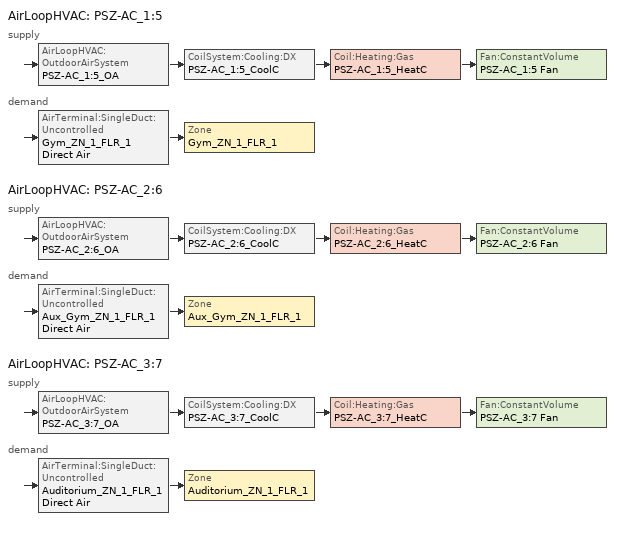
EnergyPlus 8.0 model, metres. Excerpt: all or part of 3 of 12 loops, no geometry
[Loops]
AirLoopHVAC 'PSZ-AC_1:5'
 supply: AirLoopHVAC:OutdoorAirSystem 'PSZ-AC_1:5_OA' > CoilSystem:Cooling:DX 'PSZ-AC_1:5_CoolC' > Coil:Heating:Gas 'PSZ-AC_1:5_HeatC' > Fan:ConstantVolume 'PSZ-AC_1:5 Fan'
 demand: AirTerminal:SingleDuct:Uncontrolled 'Gym_ZN_1_FLR_1 Direct Air' > Zone 'Gym_ZN_1_FLR_1'
AirLoopHVAC 'PSZ-AC_2:6'
 supply: AirLoopHVAC:OutdoorAirSystem 'PSZ-AC_2:6_OA' > CoilSystem:Cooling:DX 'PSZ-AC_2:6_CoolC' > Coil:Heating:Gas 'PSZ-AC_2:6_HeatC' > Fan:ConstantVolume 'PSZ-AC_2:6 Fan'
 demand: AirTerminal:SingleDuct:Uncontrolled 'Aux_Gym_ZN_1_FLR_1 Direct Air' > Zone 'Aux_Gym_ZN_1_FLR_1'
AirLoopHVAC 'PSZ-AC_3:7'
 supply: AirLoopHVAC:OutdoorAirSystem 'PSZ-AC_3:7_OA' > CoilSystem:Cooling:DX 'PSZ-AC_3:7_CoolC' > Coil:Heating:Gas 'PSZ-AC_3:7_HeatC' > Fan:ConstantVolume 'PSZ-AC_3:7 Fan'
 demand: AirTerminal:SingleDuct:Uncontrolled 'Auditorium_ZN_1_FLR_1 Direct Air' > Zone 'Auditorium_ZN_1_FLR_1'
[Sizing:Zone] Zone Cooling Design Supply Air Temperature Input Method=SupplyAirTemperature; Zone Cooling Design Supply Air Temperature {C}=12.8; Zone Heating Design Supply Air Temperature Input Method=SupplyAirTemperature; Zone Heating Design Supply Air Temperature {C}=40; Zone Cooling Design Supply Air Humidity Ratio {kg-H2O/kg-air}=0.007; Zone Heating Design Supply Air Humidity Ratio {kg-H2O/kg-air}=0.008; Zone Heating Sizing Factor=0; Zone Cooling Sizing Factor=0; Cooling Design Air Flow Method=DesignDay; Cooling Design Air Flow Rate {m3/s}=0; Cooling Minimum Air Flow {m3/s}=0; Cooling Minimum Air Flow Fraction=0; Heating Design Air Flow Method=DesignDay; Heating Design Air Flow Rate {m3/s}=0
Name | Design Specification Outdoor Air Object
Gym_ZN_1_FLR_1 | SZ DSOA Gym_ZN_1_FLR_1
Aux_Gym_ZN_1_FLR_1 | SZ DSOA Aux_Gym_ZN_1_FLR_1
Auditorium_ZN_1_FLR_1 | SZ DSOA Auditorium_ZN_1_FLR_1
[DesignSpecification:OutdoorAir]
Name | Outdoor Air Method | Outdoor Air Flow per Zone Floor Area {m3/s-m2} | Zone Outdoor Air Method | Outdoor Air Flow per Person {m3/s-person}
SZ DSOA Gym_ZN_1_FLR_1; SZ DSOA Aux_Gym_ZN_1_FLR_1 | Flow/Area | 0.00152391
SZ DSOA Auditorium_ZN_1_FLR_1 | Flow/Area | 0.00411454
CM DSOA Aux_Gym_ZN_1_FLR_1 |  | 0.00152391 | Sum | 0
CM DSOA Auditorium_ZN_1_FLR_1 |  | 0.000304781 | Sum | 0.0023596
[Sizing:System] Type of Load to Size On=Sensible; Design Outdoor Air Flow Rate {m3/s}=AUTOSIZE; Minimum System Air Flow Ratio=1; Preheat Design Temperature {C}=7; Preheat Design Humidity Ratio {kgWater/kgDryAir}=0.008; Precool Design Temperature {C}=12.8; Precool Design Humidity Ratio {kgWater/kgDryAir}=0.008; Central Cooling Design Supply Air Temperature {C}=12.8; Central Heating Design Supply Air Temperature                        !- Central Heating Design Supply Air Temperature {C}=40; Sizing Option=Coincident; 100% Outdoor Air in Cooling=No; 100% Outdoor Air in Heating=No; Central Cooling Design Supply Air Humidity Ratio {kg-H2O/kg-Air}=0.007; Central Heating Design Supply Air Humidity Ratio {kgWater/kgDryAir}=0.008; Cooling Design Air Flow Method=DesignDay; Cooling Design Air Flow Rate {m3/s}=0; Heating Design Air Flow Method=DesignDay; Heating Design Air Flow Rate {m3/s}=0; System Outdoor Air Method=ZoneSum
PSZ-AC_1:5; PSZ-AC_2:6; PSZ-AC_3:7
[ZoneControl:Thermostat] Control Type Schedule=Dual Zone Control Type Sched
Name | Zone or ZoneList | Control 1
Gym_ZN_1_FLR_1 Thermostat | Gym_ZN_1_FLR_1 | Gym_ZN_1_FLR_1 DualSPSched
Aux_Gym_ZN_1_FLR_1 Thermostat | Aux_Gym_ZN_1_FLR_1 | Aux_Gym_ZN_1_FLR_1 DualSPSched
Auditorium_ZN_1_FLR_1 Thermostat | Auditorium_ZN_1_FLR_1 | Auditorium_ZN_1_FLR_1 DualSPSched
[ThermostatSetpoint:DualSetpoint] Heating Setpoint Temperature Schedule=HTGSETP_SCH_YES_OPTIMUM; Cooling Setpoint Temperature Schedule=CLGSETP_SCH_YES_OPTIMUM
Gym_ZN_1_FLR_1 DualSPSched; Aux_Gym_ZN_1_FLR_1 DualSPSched; Auditorium_ZN_1_FLR_1 DualSPSched
[AirTerminal:SingleDuct:Uncontrolled] Availability Schedule=ALWAYS_ON; Maximum Air Flow Rate {m3/s}=AUTOSIZE
Gym_ZN_1_FLR_1 Direct Air; Aux_Gym_ZN_1_FLR_1 Direct Air; Auditorium_ZN_1_FLR_1 Direct Air
[Zone equipment]
Gym_ZN_1_FLR_1: GYM_ZN_1_FLR_1 dummy Exhaust Fan, Gym_ZN_1_FLR_1 Direct Air
Aux_Gym_ZN_1_FLR_1: Aux_Gym_ZN_1_FLR_1 Direct Air
Auditorium_ZN_1_FLR_1: Auditorium_ZN_1_FLR_1 Direct Air
[Fan:ConstantVolume] Availability Schedule=HVACOperationSchd; Fan Efficiency=0.6006; Pressure Rise {Pa}=1018.41; Maximum Flow Rate {m3/s}=AUTOSIZE; Motor Efficiency=0.924; Motor In Airstream Fraction=1
PSZ-AC_1:5 Fan; PSZ-AC_2:6 Fan; PSZ-AC_3:7 Fan
[Fan:ZoneExhaust]
GYM_ZN_1_FLR_1 dummy Exhaust Fan: Availability Schedule=Kitchen_Exhaust_SCH; Fan Efficiency=1; Pressure Rise {Pa}=1e-07; Maximum Flow Rate {m3/s}=2.29414
[Coil:Cooling:DX:TwoSpeed] Availability Schedule=ALWAYS_ON; Rated High Speed COP {W/W}=3.39929; Rated Low Speed COP {W/W}=3.39929
Name | Rated High Speed Total Cooling Capacity {W} | Rated High Speed Sensible Heat Ratio | Rated High Speed Air Flow Rate {m3/s} | Total Cooling Capacity Function of Temperature Curve | Total Cooling Capacity Function of Flow Fraction Curve | Energy Input Ratio Function of Temperature Curve | Energy Input Ratio Function of Flow Fraction Curve | Part Load Fraction Correlation Curve | Rated Low Speed Total Cooling Capacity {W} | Rated Low Speed Sensible Heat Ratio | Rated Low Speed Air Flow Rate {m3/s} | Low Speed Total Cooling Capacity Function of Temperature Curve | Low Speed Energy Input Ratio Function of Temperature Curve
PSZ-AC_1:5_CoolC DXCoil | 80460.59 | 0.79866 | 4.86062 | PSZ-AC_1:5_CoolCLennoxStandard10Ton_TGA120S2B_CapFT | PSZ-AC_1:5_CoolCLennoxStandard10Ton_TGA120S2B_CapFF | PSZ-AC_1:5_CoolCLennoxStandard10Ton_TGA120S2B_EIRFT | PSZ-AC_1:5_CoolCLennoxStandard10Ton_TGA120S2B_EIRFFF | PSZ-AC_1:5_CoolCLennoxStandard10Ton_TGA120S2B_PLR | 40230.3 | 0.79866 | 3.24041 | PSZ-AC_1:5_CoolCLennoxStandard10Ton_TGA120S2B_CapFT | PSZ-AC_1:5_CoolCLennoxStandard10Ton_TGA120S2B_EIRFT
PSZ-AC_2:6_CoolC DXCoil | 84425.96 | 0.79866 | 5.10017 | PSZ-AC_2:6_CoolCLennoxStandard10Ton_TGA120S2B_CapFT | PSZ-AC_2:6_CoolCLennoxStandard10Ton_TGA120S2B_CapFF | PSZ-AC_2:6_CoolCLennoxStandard10Ton_TGA120S2B_EIRFT | PSZ-AC_2:6_CoolCLennoxStandard10Ton_TGA120S2B_EIRFFF | PSZ-AC_2:6_CoolCLennoxStandard10Ton_TGA120S2B_PLR | 42212.98 | 0.79866 | 3.40011 | PSZ-AC_2:6_CoolCLennoxStandard10Ton_TGA120S2B_CapFT | PSZ-AC_2:6_CoolCLennoxStandard10Ton_TGA120S2B_EIRFT
PSZ-AC_3:7_CoolC DXCoil | 82066.13 | 0.79103 | 4.85481 | PSZ-AC_3:7_CoolCLennoxStandard10Ton_TGA120S2B_CapFT | PSZ-AC_3:7_CoolCLennoxStandard10Ton_TGA120S2B_CapFF | PSZ-AC_3:7_CoolCLennoxStandard10Ton_TGA120S2B_EIRFT | PSZ-AC_3:7_CoolCLennoxStandard10Ton_TGA120S2B_EIRFFF | PSZ-AC_3:7_CoolCLennoxStandard10Ton_TGA120S2B_PLR | 41033.1 | 0.79103 | 3.23654 | PSZ-AC_3:7_CoolCLennoxStandard10Ton_TGA120S2B_CapFT | PSZ-AC_3:7_CoolCLennoxStandard10Ton_TGA120S2B_EIRFT
[Coil:Heating:Gas] Availability Schedule=ALWAYS_ON; Gas Burner Efficiency=0.8; Nominal Capacity                        !- Nominal Capacity {W}=AUTOSIZE
PSZ-AC_1:5_HeatC; PSZ-AC_2:6_HeatC; PSZ-AC_3:7_HeatC
[CoilSystem:Cooling:DX] Availability Schedule=ALWAYS_ON
Name | Cooling Coil
PSZ-AC_1:5_CoolC | PSZ-AC_1:5_CoolC DXCoil
PSZ-AC_2:6_CoolC | PSZ-AC_2:6_CoolC DXCoil
PSZ-AC_3:7_CoolC | PSZ-AC_3:7_CoolC DXCoil
[Controller:OutdoorAir] Maximum Outdoor Air Flow Rate {m3/s}=AUTOSIZE; Economizer Control Type=DifferentialDryBulb; Economizer Control Action Type=ModulateFlow; Lockout Type=NoLockout; Minimum Limit Type=FixedMinimum
Name | Minimum Outdoor Air Flow Rate {m3/s} | Minimum Outdoor Air Schedule | Maximum Fraction of Outdoor Air Schedule | Mechanical Ventilation Controller | Minimum Outdoor Air Schedule Name,
PSZ-AC_1:5_OA_Controller | AUTOSIZE | MinOA_MotorizedDamper_Sched | PSZ1_5_Timestep_Econ_Eff_SCH
PSZ-AC_2:6_OA_Controller | 0 | MinOA_MotorizedDamper_Sched | PSZ2_6_Timestep_Econ_Eff_SCH | Aux Gym Vent Control
PSZ-AC_3:7_OA_Controller | 0 |  | PSZ3_7_Timestep_Econ_Eff_SCH | Auditorium VentControl | MinOA_MotorizedDamper_Sched
[Controller:MechanicalVentilation] Demand Controlled Ventilation=Yes; System Outdoor Air Method=ZoneSum
Name | Availability Schedule | Zone 1 | Design Specification Outdoor Air Object | Design Specification Zone Air Distribution Object | Availability Schedule Name,
Aux Gym Vent Control | MinOA_MotorizedDamper_Sched | Aux_Gym_ZN_1_FLR_1 | CM DSOA Aux_Gym_ZN_1_FLR_1 | CM DSZAD Aux_Gym_ZN_1_FLR_1
Auditorium VentControl |  | Auditorium_ZN_1_FLR_1 | CM DSOA Auditorium_ZN_1_FLR_1 | CM DSZAD Auditorium_ZN_1_FLR_1 | MinOA_MotorizedDamper_Sched
[DesignSpecification:ZoneAirDistribution] Zone Air Distribution Effectiveness in Cooling Mode 1=1; Zone Air Distribution Effectiveness in Heating Mode 1=1
CM DSZAD Aux_Gym_ZN_1_FLR_1; CM DSZAD Auditorium_ZN_1_FLR_1
[AirLoopHVAC] Design Supply Air Flow Rate {m3/s}=AUTOSIZE
PSZ-AC_1:5; PSZ-AC_2:6; PSZ-AC_3:7
[SetpointManager:SingleZone:Reheat] Control Variable=Temperature; Minimum Supply Air Temperature {C}=10; Maximum Supply Air Temperature {C}=50
Name | Control Zone | Setpoint Node or NodeList
SupAirTemp MngrGym_ZN_1_FLR_1 | Gym_ZN_1_FLR_1 | PSZ-AC_1:5 Supply Equipment Outlet Node
SupAirTemp MngrAux_Gym_ZN_1_FLR_1 | Aux_Gym_ZN_1_FLR_1 | PSZ-AC_2:6 Supply Equipment Outlet Node
SupAirTemp MngrAuditorium_ZN_1_FLR_1 | Auditorium_ZN_1_FLR_1 | PSZ-AC_3:7 Supply Equipment Outlet Node
[SetpointManager:MixedAir] Control Variable=Temperature
Name | Setpoint Node or NodeList
PSZ-AC_1:5_CoolC SAT Manager | PSZ-AC_1:5_CoolC-PSZ-AC_1:5_HeatCNode
PSZ-AC_1:5_HeatC MixedAir Manager | PSZ-AC_1:5_HeatC-PSZ-AC_1:5 FanNode
PSZ-AC_1:5_OAMixed Air Temp Manager | PSZ-AC_1:5_OA-PSZ-AC_1:5_CoolCNode
PSZ-AC_2:6_CoolC SAT Manager | PSZ-AC_2:6_CoolC-PSZ-AC_2:6_HeatCNode
PSZ-AC_2:6_HeatC MixedAir Manager | PSZ-AC_2:6_HeatC-PSZ-AC_2:6 FanNode
PSZ-AC_2:6_OAMixed Air Temp Manager | PSZ-AC_2:6_OA-PSZ-AC_2:6_CoolCNode
PSZ-AC_3:7_CoolC SAT Manager | PSZ-AC_3:7_CoolC-PSZ-AC_3:7_HeatCNode
PSZ-AC_3:7_HeatC MixedAir Manager | PSZ-AC_3:7_HeatC-PSZ-AC_3:7 FanNode
PSZ-AC_3:7_OAMixed Air Temp Manager | PSZ-AC_3:7_OA-PSZ-AC_3:7_CoolCNode
[EnergyManagementSystem:Sensor]
Name | Output:Variable or Output:Meter Index Key | Output:Variable or Output:Meter
GYM_ZN_1_FLR_1_Temp | GYM_ZN_1_FLR_1 Air Node | System Node Temperature
PSZ1_5_OAFlowMass | PSZ-AC_1:5_OAInlet Node | System Node Mass Flow Rate
PSZ1_5_HeatingRTF | PSZ-AC_1:5_HeatC | Heating Coil Runtime Fraction
PSZ1_5_RTF | PSZ-AC_1:5_CoolC DXCoil | Cooling Coil Runtime Fraction
PSZ1_5_SpeedRatio | PSZ-AC_1:5_CoolC | Coil System Compressor Speed Ratio
PSZ1_5_Econo_Status | PSZ-AC_1:5 | Air System Outdoor Air Economizer Status
AUX_GYM_ZN_1_FLR_1_Temp | AUX_GYM_ZN_1_FLR_1 Air Node | System Node Temperature
PSZ2_6_OAFlowMass | PSZ-AC_2:6_OAInlet Node | System Node Mass Flow Rate
PSZ2_6_HeatingRTF | PSZ-AC_2:6_HeatC | Heating Coil Runtime Fraction
PSZ2_6_RTF | PSZ-AC_2:6_CoolC DXCoil | Cooling Coil Runtime Fraction
PSZ2_6_SpeedRatio | PSZ-AC_2:6_CoolC | Coil System Compressor Speed Ratio
PSZ2_6_Econo_Status | PSZ-AC_2:6 | Air System Outdoor Air Economizer Status
AUDITORIUM_ZN_1_FLR_1_Temp | AUDITORIUM_ZN_1_FLR_1 Air Node | System Node Temperature
PSZ3_7_OAFlowMass | PSZ-AC_3:7_OAInlet Node | System Node Mass Flow Rate
PSZ3_7_HeatingRTF | PSZ-AC_3:7_HeatC | Heating Coil Runtime Fraction
PSZ3_7_RTF | PSZ-AC_3:7_CoolC DXCoil | Cooling Coil Runtime Fraction
PSZ3_7_SpeedRatio | PSZ-AC_3:7_CoolC | Coil System Compressor Speed Ratio
PSZ3_7_Econo_Status | PSZ-AC_3:7 | Air System Outdoor Air Economizer Status
AUX_GYM_ZN_1_FLR_1_LSr | AUX_GYM_ZN_1_FLR_1 | Zone Lights Electric Power
AUX_GYM_ZN_1_FLR_1_OSr | AUX_GYM_ZN_1_FLR_1 | People Occupant Count
AUDITORIUM_ZN_1_FLR_1_LSr | AUDITORIUM_ZN_1_FLR_1 | Zone Lights Electric Power
AUDITORIUM_ZN_1_FLR_1_OSr | AUDITORIUM_ZN_1_FLR_1 | People Occupant Count
Gym_ZN_1_FLR_1_LSr | Gym_ZN_1_FLR_1 | Zone Lights Electric Power
Gym_ZN_1_FLR_1_OSr | Gym_ZN_1_FLR_1 | People Occupant Count
[EnergyManagementSystem:Program]
SET_cCL1_Pod_2_ZN_1_FLR_1_Light_EMS_Program: SET cCL1_Pod_2_ZN_1_FLR_1_LSr_IP=0.093*cCL1_Pod_2_ZN_1_FLR_1_LSr/cCL1_Pod_2_ZN_1_FLR_1_Area; IF (cCL1_Pod_2_ZN_1_FLR_1_OSr <= 0) && (cCL1_Pod_2_ZN_1_FLR_1_LSr_IP >= 0.02); SET cCL1_Pod_2_ZN_1_FLR_1_LAr = 0.02*cCL1_Pod_2_ZN_1_FLR_1_Area/0.09290304; ELSE; SET cCL1_Pod_2_ZN_1_FLR_1_LAr = NULL; ENDIF
SET_mCl1_Pod_2_ZN_1_FLR_1_Light_EMS_Program: SET mCl1_Pod_2_ZN_1_FLR_1_LSr_IP=0.093*mCl1_Pod_2_ZN_1_FLR_1_LSr/mCl1_Pod_2_ZN_1_FLR_1_Area; IF (mCl1_Pod_2_ZN_1_FLR_1_OSr <= 0) && (mCl1_Pod_2_ZN_1_FLR_1_LSr_IP >= 0.02); SET mCl1_Pod_2_ZN_1_FLR_1_LAr = 0.02*mCl1_Pod_2_ZN_1_FLR_1_Area/0.09290304; ELSE; SET mCl1_Pod_2_ZN_1_FLR_1_LAr = NULL; ENDIF
SET_cPOD2_ZN_1_FLR_1_Light_EMS_Program: SET cPOD2_ZN_1_FLR_1_LSr_IP=0.093*cPOD2_ZN_1_FLR_1_LSr/cPOD2_ZN_1_FLR_1_Area; IF (cPOD2_ZN_1_FLR_1_OSr <= 0) && (cPOD2_ZN_1_FLR_1_LSr_IP >= 0.02); SET cPOD2_ZN_1_FLR_1_LAr = 0.02*cPOD2_ZN_1_FLR_1_Area/0.09290304; ELSE; SET cPOD2_ZN_1_FLR_1_LAr = NULL; ENDIF
SET_cCL2_Pod_2_ZN_1_FLR_1_Light_EMS_Program: SET cCL2_Pod_2_ZN_1_FLR_1_LSr_IP=0.093*cCL2_Pod_2_ZN_1_FLR_1_LSr/cCL2_Pod_2_ZN_1_FLR_1_Area; IF (cCL2_Pod_2_ZN_1_FLR_1_OSr <= 0) && (cCL2_Pod_2_ZN_1_FLR_1_LSr_IP >= 0.02); SET cCL2_Pod_2_ZN_1_FLR_1_LAr = 0.02*cCL2_Pod_2_ZN_1_FLR_1_Area/0.09290304; ELSE; SET cCL2_Pod_2_ZN_1_FLR_1_LAr = NULL; ENDIF
SET_mCl2_Pod_2_ZN_1_FLR_1_Light_EMS_Program: SET mCl2_Pod_2_ZN_1_FLR_1_LSr_IP=0.093*mCl2_Pod_2_ZN_1_FLR_1_LSr/mCl2_Pod_2_ZN_1_FLR_1_Area; IF (mCl2_Pod_2_ZN_1_FLR_1_OSr <= 0) && (mCl2_Pod_2_ZN_1_FLR_1_LSr_IP >= 0.02); SET mCl2_Pod_2_ZN_1_FLR_1_LAr = 0.02*mCl2_Pod_2_ZN_1_FLR_1_Area/0.09290304; ELSE; SET mCl2_Pod_2_ZN_1_FLR_1_LAr = NULL; ENDIF
SET_cCL1_Pod_3_ZN_1_FLR_1_Light_EMS_Program: SET cCL1_Pod_3_ZN_1_FLR_1_LSr_IP=0.093*cCL1_Pod_3_ZN_1_FLR_1_LSr/cCL1_Pod_3_ZN_1_FLR_1_Area; IF (cCL1_Pod_3_ZN_1_FLR_1_OSr <= 0) && (cCL1_Pod_3_ZN_1_FLR_1_LSr_IP >= 0.02); SET cCL1_Pod_3_ZN_1_FLR_1_LAr = 0.02*cCL1_Pod_3_ZN_1_FLR_1_Area/0.09290304; ELSE; SET cCL1_Pod_3_ZN_1_FLR_1_LAr = NULL; ENDIF
SET_mCl1_Pod_3_ZN_1_FLR_1_Light_EMS_Program: SET mCl1_Pod_3_ZN_1_FLR_1_LSr_IP=0.093*mCl1_Pod_3_ZN_1_FLR_1_LSr/mCl1_Pod_3_ZN_1_FLR_1_Area; IF (mCl1_Pod_3_ZN_1_FLR_1_OSr <= 0) && (mCl1_Pod_3_ZN_1_FLR_1_LSr_IP >= 0.02); SET mCl1_Pod_3_ZN_1_FLR_1_LAr = 0.02*mCl1_Pod_3_ZN_1_FLR_1_Area/0.09290304; ELSE; SET mCl1_Pod_3_ZN_1_FLR_1_LAr = NULL; ENDIF
[EnergyManagementSystem:InternalVariable]
Name | Internal Data Index Key | Internal Data Type
PSZ1_5_Fan_DesignPressure | PSZ-AC_1:5 fan | Fan Nominal Pressure Rise
PSZ1_5_DesignFlowMass | PSZ-AC_1:5_OA_CONTROLLER | Outdoor Air Controller Maximum Mass Flow Rate
PSZ1_5_OADesignMass | PSZ-AC_1:5_OA_CONTROLLER | Outdoor Air Controller Minimum Mass Flow Rate
PSZ2_6_Fan_DesignPressure | PSZ-AC_2:6 fan | Fan Nominal Pressure Rise
PSZ2_6_DesignFlowMass | PSZ-AC_2:6_OA_CONTROLLER | Outdoor Air Controller Maximum Mass Flow Rate
PSZ2_6_OADesignMass | PSZ-AC_2:6_OA_CONTROLLER | Outdoor Air Controller Minimum Mass Flow Rate
PSZ3_7_Fan_DesignPressure | PSZ-AC_3:7 fan | Fan Nominal Pressure Rise
PSZ3_7_DesignFlowMass | PSZ-AC_3:7_OA_CONTROLLER | Outdoor Air Controller Maximum Mass Flow Rate
PSZ3_7_OADesignMass | PSZ-AC_3:7_OA_CONTROLLER | Outdoor Air Controller Minimum Mass Flow Rate
AUX_GYM_ZN_1_FLR_1_Area | AUX_GYM_ZN_1_FLR_1 | Zone Floor Area
AUDITORIUM_ZN_1_FLR_1_Area | AUDITORIUM_ZN_1_FLR_1 | Zone Floor Area
Gym_ZN_1_FLR_1_Area | Gym_ZN_1_FLR_1 | Zone Floor Area
[EnergyManagementSystem:Actuator] Actuated Component Type=Fan; Actuated Component Control Type=Fan Pressure Rise
Name | Actuated Component Unique
PSZ1_5_Fan_Pressure | PSZ-AC_1:5 fan
PSZ2_6_Fan_Pressure | PSZ-AC_2:6 fan
PSZ3_7_Fan_Pressure | PSZ-AC_3:7 fan
[Schedule:Compact]
ALWAYS_ON: Through: 12/31, For: AllDays, Until: 24:00, 1
Dual Zone Control Type Sched: Through: 12/31, For: AllDays, Until: 24:00, 4
Kitchen_Exhaust_SCH: Through: 6/30, For: Weekdays SummerDesignDay WinterDesignDay, Until: 08:00, 0, Until: 17:00, 1, Until: 24:00, 0, For: WeekEnds Holidays AllOtherDays, Until: 24:00, 0, Through: 9/1, For: Weekdays SummerDesignDay WinterDesignDay, Until: 08:00, 0, Until: 17:00, 1, Until: 21:00, 1, Until: 24:00, 0, For: WeekEnds Holidays AllOtherDays, Until: 24:00, 0, Through: 12/31, For: Weekdays SummerDesignDay WinterDesignDay, Until: 08:00, 0, Until: 16:00, 1, Until: 21:00, 1, Until: 24:00, 0, For: WeekEnds Holidays AllOtherDays, Until: 24:00, 0
HVACOperationSchd: Through: 12/31, For: Weekdays SummerDesignDay WinterDesignDay, Until: 07:00, 0, Until: 21:00, 1, Until: 24:00, 0, For: WeekEnds Holidays AllOtherDays, Until: 24:00, 0
HTGSETP_SCH_YES_OPTIMUM: Through: 12/31, For: SummerDesignDay, Until: 24:00, 15.6, For: WinterDesignDay, Until: 24:00, 21, For: Weekdays, Until: 06:00, 15.6, Until: 07:00, 17.8, Until: 08:00, 20, Until: 21:00, 21, Until: 24:00, 15.6, For: WeekEnds Holidays AllOtherDays, Until: 24:00, 15.6
CLGSETP_SCH_YES_OPTIMUM: Through: 12/31, For: SummerDesignDay, Until: 24:00, 24, For: WinterDesignDay, Until: 24:00, 29.44, For: Weekdays, Until: 06:00, 29.44, Until: 07:00, 27.8, Until: 08:00, 25.6, Until: 21:00, 24, Until: 24:00, 29.44, For: WeekEnds Holidays AllOtherDays, Until: 24:00, 29.44
MinOA_MotorizedDamper_Sched: Through: 12/31, For: Weekdays SummerDesignDay WinterDesignDay, Until: 08:00, 0, Until: 21:00, 1, Until: 24:00, 0, For: WeekEnds Holidays AllOtherDays, Until: 24:00, 0
[Curve:Quadratic]
Name | Coefficient1 Constant | Coefficient2 x | Coefficient3 x**2 | Minimum Value of x | Maximum Value of x
PSZ-AC_1:5_CoolCLennoxStandard10Ton_TGA120S2B_CapFF; PSZ-AC_2:6_CoolCLennoxStandard10Ton_TGA120S2B_CapFF; PSZ-AC_3:7_CoolCLennoxStandard10Ton_TGA120S2B_CapFF | 0.77136 | 0.34053 | -0.11088 | 0.75918 | 1.13877
PSZ-AC_1:5_CoolCLennoxStandard10Ton_TGA120S2B_EIRFFF; PSZ-AC_2:6_CoolCLennoxStandard10Ton_TGA120S2B_EIRFFF; PSZ-AC_3:7_CoolCLennoxStandard10Ton_TGA120S2B_EIRFFF | 1.2055 | -0.32953 | 0.12308 | 0.75918 | 1.13877
PSZ-AC_1:5_CoolCLennoxStandard10Ton_TGA120S2B_PLR; PSZ-AC_2:6_CoolCLennoxStandard10Ton_TGA120S2B_PLR; PSZ-AC_3:7_CoolCLennoxStandard10Ton_TGA120S2B_PLR | 0.771 | 0.229 | 0 | 0 | 1
[Curve:Biquadratic] Minimum Value of x=17; Maximum Value of x=22; Minimum Value of y=29; Maximum Value of y=46
Name | Coefficient1 Constant | Coefficient2 x | Coefficient3 x**2 | Coefficient4 y | Coefficient5 y**2 | Coefficient6 x*y
PSZ-AC_1:5_CoolCLennoxStandard10Ton_TGA120S2B_CapFT; PSZ-AC_2:6_CoolCLennoxStandard10Ton_TGA120S2B_CapFT; PSZ-AC_3:7_CoolCLennoxStandard10Ton_TGA120S2B_CapFT | 0.42415 | 0.04426 | -0.00042 | 0.00333 | -0.00008 | -0.00021
PSZ-AC_1:5_CoolCLennoxStandard10Ton_TGA120S2B_EIRFT; PSZ-AC_2:6_CoolCLennoxStandard10Ton_TGA120S2B_EIRFT; PSZ-AC_3:7_CoolCLennoxStandard10Ton_TGA120S2B_EIRFT | 1.23649 | -0.02431 | 0.00057 | -0.01434 | 0.00063 | -0.00038
[Schedule:Constant]
PSZ1_5_Timestep_Econ_Eff_SCH; PSZ2_6_Timestep_Econ_Eff_SCH; PSZ3_7_Timestep_Econ_Eff_SCH: Fraction, 0.7
